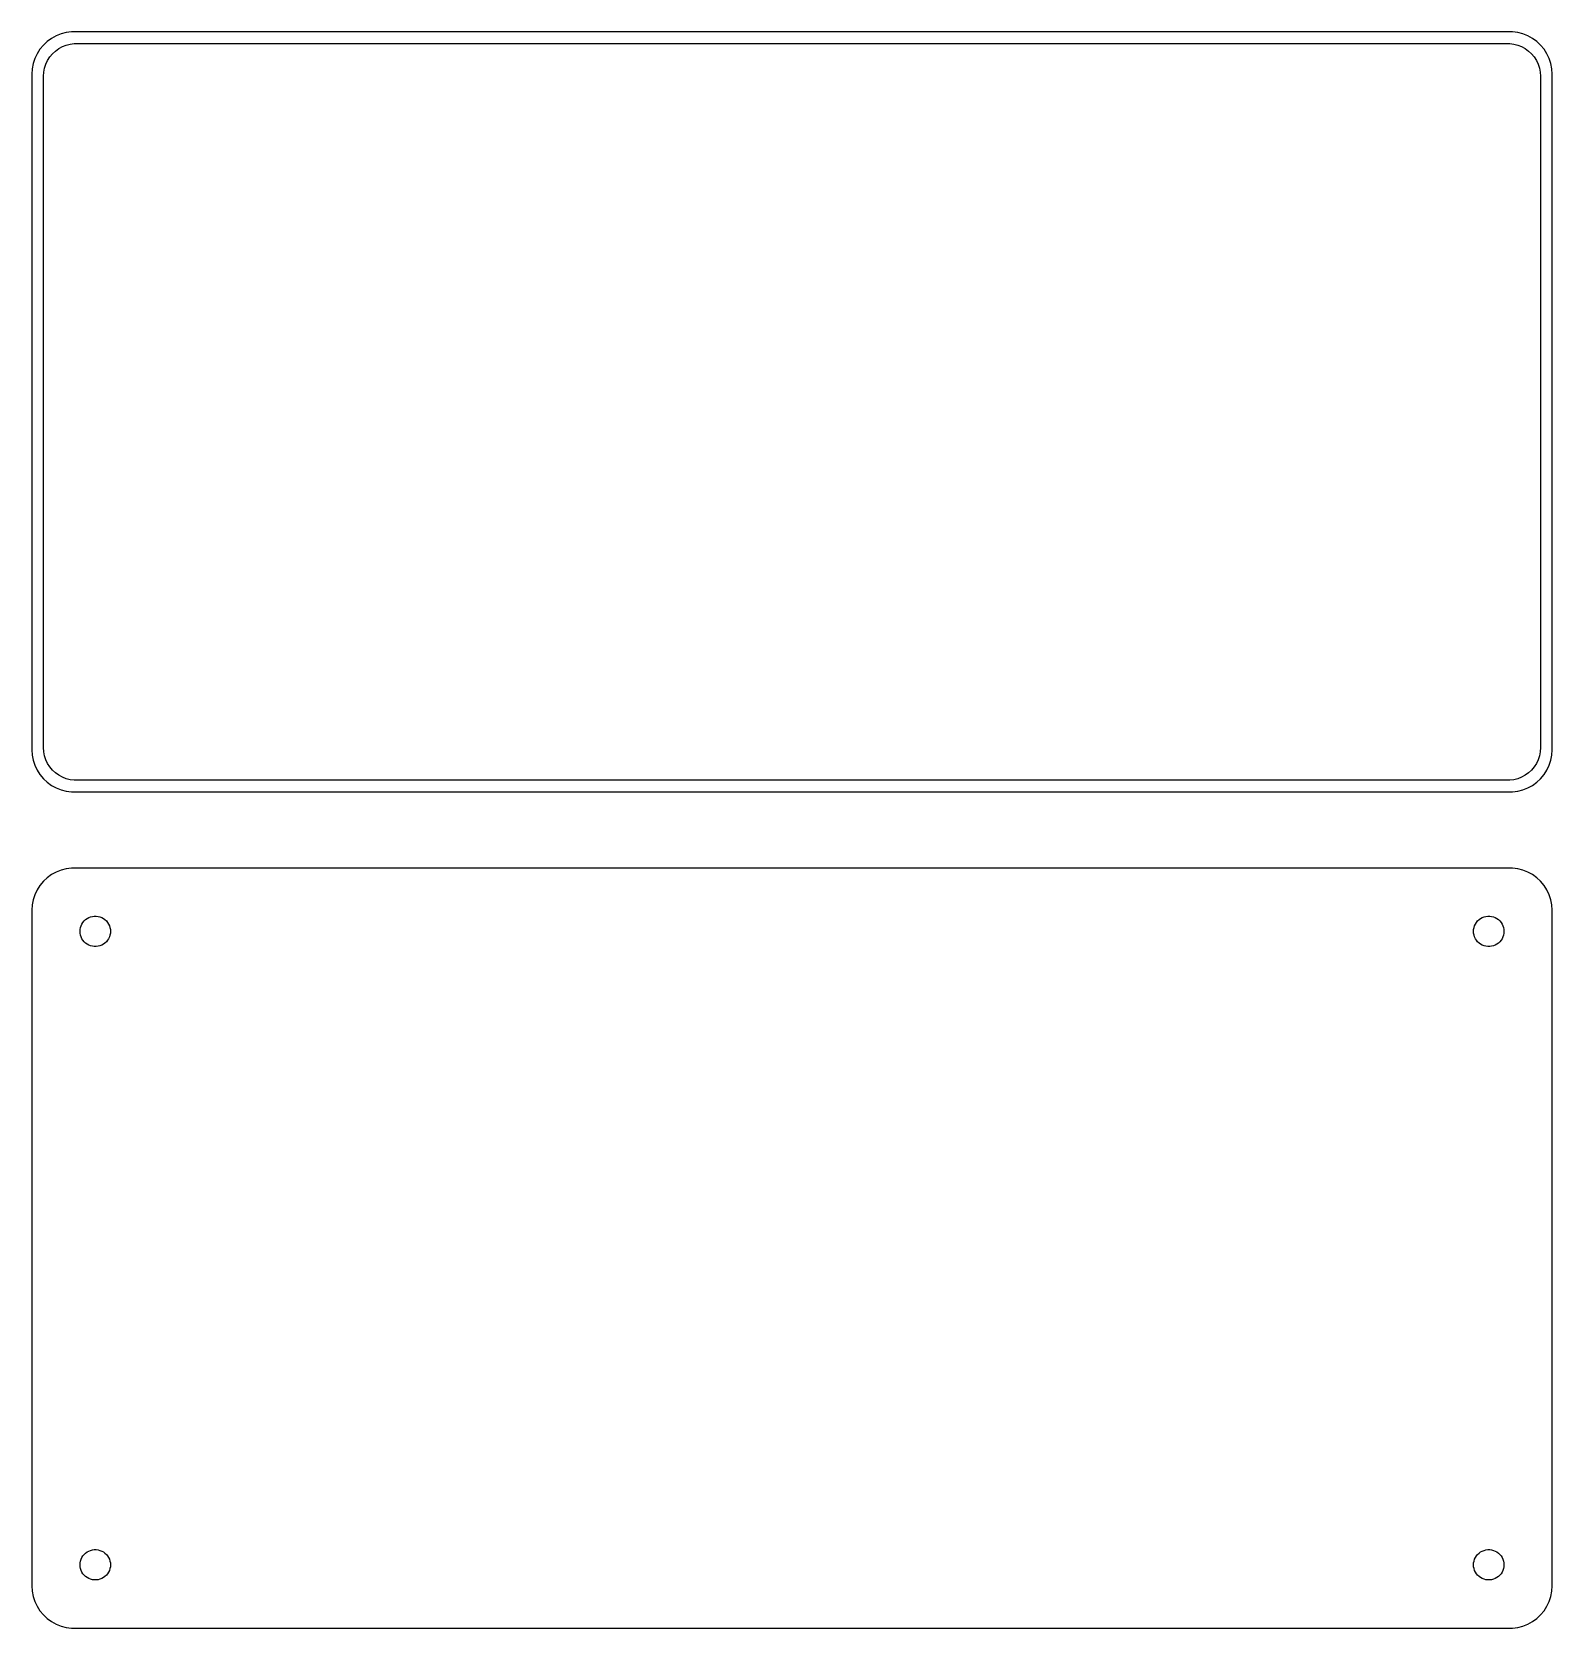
# Model space of a CAD drawing. Header units: metres. Extents: x -90 to 90, y 54 to 243.
import ezdxf

# ---------------------------------------------------------------- set-up
doc = ezdxf.new("R2010")
doc.units = ezdxf.units.M

msp = doc.modelspace()

# ---------------------------------------------------------------- linework, layer by layer
for p, q in [((-87.6791, 242.222), (-88.1871, 241.853)), ((-87.1289, 242.524), (-87.6791, 242.222)), ((-86.5451, 242.755), (-87.1289, 242.524)), ((-85.9369, 242.911), (-86.5451, 242.755)), ((-85.3139, 242.99), (-85.9369, 242.911)), ((85.3139, 242.99), (-85.3139, 242.99)), ((85.9369, 242.911), (85.3139, 242.99)), ((86.5451, 242.755), (85.9369, 242.911)), ((87.1289, 242.524), (86.5451, 242.755)), ((87.6791, 242.222), (87.1289, 242.524)), ((88.1871, 241.853), (87.6791, 242.222)), ((-89.3815, 240.409), (-89.6489, 239.841)), ((-89.0451, 240.939), (-89.3815, 240.409)), ((-88.6448, 241.423), (-89.0451, 240.939)), ((-88.1871, 241.853), (-88.6448, 241.423)), ((-88.1408, 239.614), (-87.8805, 240.024)), ((-87.8805, 240.024), (-87.5707, 240.399)), ((-87.5707, 240.399), (-87.2165, 240.731)), ((-87.2165, 240.731), (-86.8234, 241.017)), ((-86.8234, 241.017), (-86.3975, 241.251)), ((-86.3975, 241.251), (-85.9457, 241.43)), ((-85.9457, 241.43), (-85.4751, 241.551)), ((-85.4751, 241.551), (-84.993, 241.612)), ((-84.993, 241.612), (84.993, 241.612)), ((84.993, 241.612), (85.4751, 241.551)), ((85.4751, 241.551), (85.9457, 241.43)), ((85.9457, 241.43), (86.3975, 241.251)), ((86.3975, 241.251), (86.8234, 241.017)), ((86.8234, 241.017), (87.2165, 240.731)), ((87.2165, 240.731), (87.5707, 240.399)), ((87.5707, 240.399), (87.8805, 240.024)), ((87.8805, 240.024), (88.1408, 239.614)), ((88.6448, 241.423), (88.1871, 241.853)), ((89.0451, 240.939), (88.6448, 241.423)), ((89.3815, 240.409), (89.0451, 240.939)), ((89.6489, 239.841), (89.3815, 240.409)), ((-89.9606, 238.627), (-90, 238)), ((-89.8429, 239.243), (-89.9606, 238.627)), ((-89.6489, 239.841), (-89.8429, 239.243)), ((-88.6195, 237.75), (-88.589, 238.235)), ((-88.589, 238.235), (-88.4979, 238.712)), ((-88.4979, 238.712), (-88.3477, 239.174)), ((-88.3477, 239.174), (-88.1408, 239.614)), ((88.1408, 239.614), (88.3477, 239.174)), ((88.3477, 239.174), (88.4979, 238.712)), ((88.4979, 238.712), (88.589, 238.235)), ((88.589, 238.235), (88.6195, 237.75)), ((89.8429, 239.243), (89.6489, 239.841)), ((89.9606, 238.627), (89.8429, 239.243)), ((90, 238), (89.9606, 238.627)), ((-90, 238), (-90, 158)), ((-88.6195, 158.25), (-88.6195, 237.75)), ((88.6195, 237.75), (88.6195, 158.25)), ((90, 158), (90, 238)), ((-90, 158), (-89.9606, 157.373)), ((-89.9606, 157.373), (-89.8429, 156.757)), ((-88.589, 157.765), (-88.6195, 158.25)), ((-88.4979, 157.288), (-88.589, 157.765)), ((-88.3477, 156.826), (-88.4979, 157.288)), ((88.4979, 157.288), (88.3477, 156.826)), ((88.589, 157.765), (88.4979, 157.288)), ((88.6195, 158.25), (88.589, 157.765)), ((89.8429, 156.757), (89.9606, 157.373)), ((89.9606, 157.373), (90, 158)), ((-89.8429, 156.757), (-89.6489, 156.159)), ((-89.6489, 156.159), (-89.3815, 155.591)), ((-89.3815, 155.591), (-89.0451, 155.061)), ((-89.0451, 155.061), (-88.6448, 154.577)), ((-88.1408, 156.386), (-88.3477, 156.826)), ((-87.8805, 155.976), (-88.1408, 156.386)), ((-87.5707, 155.601), (-87.8805, 155.976)), ((-87.2165, 155.269), (-87.5707, 155.601)), ((-86.8234, 154.983), (-87.2165, 155.269)), ((-86.3975, 154.749), (-86.8234, 154.983)), ((86.8234, 154.983), (86.3975, 154.749)), ((87.2165, 155.269), (86.8234, 154.983)), ((87.5707, 155.601), (87.2165, 155.269)), ((87.8805, 155.976), (87.5707, 155.601)), ((88.1408, 156.386), (87.8805, 155.976)), ((88.3477, 156.826), (88.1408, 156.386)), ((88.6448, 154.577), (89.0451, 155.061)), ((89.0451, 155.061), (89.3815, 155.591)), ((89.3815, 155.591), (89.6489, 156.159)), ((89.6489, 156.159), (89.8429, 156.757)), ((-88.6448, 154.577), (-88.1871, 154.147)), ((-88.1871, 154.147), (-87.6791, 153.778)), ((-87.6791, 153.778), (-87.1289, 153.476)), ((-87.1289, 153.476), (-86.5451, 153.245)), ((-86.5451, 153.245), (-85.9369, 153.089)), ((-85.9457, 154.57), (-86.3975, 154.749)), ((-85.4751, 154.449), (-85.9457, 154.57)), ((-85.9369, 153.089), (-85.3139, 153.01)), ((-84.993, 154.388), (-85.4751, 154.449)), ((84.993, 154.388), (-84.993, 154.388)), ((85.4751, 154.449), (84.993, 154.388)), ((85.3139, 153.01), (85.9369, 153.089)), ((85.9457, 154.57), (85.4751, 154.449)), ((85.9369, 153.089), (86.5451, 153.245)), ((86.3975, 154.749), (85.9457, 154.57)), ((86.5451, 153.245), (87.1289, 153.476)), ((87.1289, 153.476), (87.6791, 153.778)), ((87.6791, 153.778), (88.1871, 154.147)), ((88.1871, 154.147), (88.6448, 154.577)), ((-85.3139, 153.01), (85.3139, 153.01)), ((-86.5451, 143.755), (-87.1289, 143.524)), ((-85.9369, 143.911), (-86.5451, 143.755)), ((-85.3139, 143.99), (-85.9369, 143.911)), ((85.3139, 143.99), (-85.3139, 143.99)), ((85.9369, 143.911), (85.3139, 143.99)), ((86.5451, 143.755), (85.9369, 143.911)), ((87.1289, 143.524), (86.5451, 143.755)), ((-89.0451, 141.939), (-89.3815, 141.409)), ((-88.6448, 142.423), (-89.0451, 141.939)), ((-88.1871, 142.853), (-88.6448, 142.423)), ((-87.6791, 143.222), (-88.1871, 142.853)), ((-87.1289, 143.524), (-87.6791, 143.222)), ((87.6791, 143.222), (87.1289, 143.524)), ((88.1871, 142.853), (87.6791, 143.222)), ((88.6448, 142.423), (88.1871, 142.853)), ((89.0451, 141.939), (88.6448, 142.423)), ((89.3815, 141.409), (89.0451, 141.939)), ((-89.8429, 140.243), (-89.9606, 139.627)), ((-89.6489, 140.841), (-89.8429, 140.243)), ((-89.3815, 141.409), (-89.6489, 140.841)), ((89.6489, 140.841), (89.3815, 141.409)), ((89.8429, 140.243), (89.6489, 140.841)), ((89.9606, 139.627), (89.8429, 140.243)), ((-89.9606, 139.627), (-90, 139)), ((-90, 139), (-90, 59)), ((-83.6474, 137.887), (-83.4645, 138.02)), ((-83.4645, 138.02), (-83.2664, 138.129)), ((-83.2664, 138.129), (-83.0562, 138.212)), ((-83.0562, 138.212), (-82.8373, 138.268)), ((-82.8373, 138.268), (-82.613, 138.296)), ((-82.613, 138.296), (-82.387, 138.296)), ((-82.387, 138.296), (-82.1627, 138.268)), ((-82.1627, 138.268), (-81.9438, 138.212)), ((-81.9438, 138.212), (-81.7336, 138.129)), ((-81.7336, 138.129), (-81.5355, 138.02)), ((-81.5355, 138.02), (-81.3526, 137.887)), ((81.3526, 137.887), (81.5355, 138.02)), ((81.5355, 138.02), (81.7336, 138.129)), ((81.7336, 138.129), (81.9438, 138.212)), ((81.9438, 138.212), (82.1627, 138.268)), ((82.1627, 138.268), (82.387, 138.296)), ((82.387, 138.296), (82.613, 138.296)), ((82.613, 138.296), (82.8373, 138.268)), ((82.8373, 138.268), (83.0562, 138.212)), ((83.0562, 138.212), (83.2664, 138.129)), ((83.2664, 138.129), (83.4645, 138.02)), ((83.4645, 138.02), (83.6474, 137.887)), ((90, 139), (89.9606, 139.627)), ((90, 59), (90, 139)), ((-84.3, 136.5), (-84.2858, 136.726)), ((-84.2858, 136.274), (-84.3, 136.5)), ((-84.2858, 136.726), (-84.2434, 136.948)), ((-84.2434, 136.052), (-84.2858, 136.274)), ((-84.2434, 136.948), (-84.1736, 137.163)), ((-84.1736, 137.163), (-84.0773, 137.367)), ((-84.0773, 137.367), (-83.9562, 137.558)), ((-83.9562, 137.558), (-83.8121, 137.732)), ((-83.8121, 137.732), (-83.6474, 137.887)), ((-81.3526, 137.887), (-81.1879, 137.732)), ((-81.1879, 137.732), (-81.0438, 137.558)), ((-81.0438, 137.558), (-80.9226, 137.367)), ((-80.9226, 137.367), (-80.8264, 137.163)), ((-80.8264, 137.163), (-80.7565, 136.948)), ((-80.7565, 136.948), (-80.7142, 136.726)), ((-80.7142, 136.274), (-80.7565, 136.052)), ((-80.7142, 136.726), (-80.7, 136.5)), ((-80.7, 136.5), (-80.7142, 136.274)), ((80.7, 136.5), (80.7142, 136.726)), ((80.7142, 136.274), (80.7, 136.5)), ((80.7142, 136.726), (80.7565, 136.948)), ((80.7565, 136.052), (80.7142, 136.274)), ((80.7565, 136.948), (80.8264, 137.163)), ((80.8264, 137.163), (80.9226, 137.367)), ((80.9226, 137.367), (81.0438, 137.558)), ((81.0438, 137.558), (81.1879, 137.732)), ((81.1879, 137.732), (81.3526, 137.887)), ((83.6474, 137.887), (83.8121, 137.732)), ((83.8121, 137.732), (83.9562, 137.558)), ((83.9562, 137.558), (84.0773, 137.367)), ((84.0773, 137.367), (84.1736, 137.163)), ((84.1736, 137.163), (84.2434, 136.948)), ((84.2434, 136.948), (84.2858, 136.726)), ((84.2858, 136.274), (84.2434, 136.052)), ((84.2858, 136.726), (84.3, 136.5)), ((84.3, 136.5), (84.2858, 136.274)), ((-84.1736, 135.837), (-84.2434, 136.052)), ((-84.0773, 135.633), (-84.1736, 135.837)), ((-83.9562, 135.442), (-84.0773, 135.633)), ((-83.8121, 135.268), (-83.9562, 135.442)), ((-83.6474, 135.113), (-83.8121, 135.268)), ((-83.4645, 134.98), (-83.6474, 135.113)), ((-83.2664, 134.871), (-83.4645, 134.98)), ((-83.0562, 134.788), (-83.2664, 134.871)), ((-82.8373, 134.732), (-83.0562, 134.788)), ((-82.613, 134.704), (-82.8373, 134.732)), ((-82.387, 134.704), (-82.613, 134.704)), ((-82.1627, 134.732), (-82.387, 134.704)), ((-81.9438, 134.788), (-82.1627, 134.732)), ((-81.7336, 134.871), (-81.9438, 134.788)), ((-81.5355, 134.98), (-81.7336, 134.871)), ((-81.3526, 135.113), (-81.5355, 134.98)), ((-81.1879, 135.268), (-81.3526, 135.113)), ((-81.0438, 135.442), (-81.1879, 135.268)), ((-80.9226, 135.633), (-81.0438, 135.442)), ((-80.8264, 135.837), (-80.9226, 135.633)), ((-80.7565, 136.052), (-80.8264, 135.837)), ((80.8264, 135.837), (80.7565, 136.052)), ((80.9226, 135.633), (80.8264, 135.837)), ((81.0438, 135.442), (80.9226, 135.633)), ((81.1879, 135.268), (81.0438, 135.442)), ((81.3526, 135.113), (81.1879, 135.268)), ((81.5355, 134.98), (81.3526, 135.113)), ((81.7336, 134.871), (81.5355, 134.98)), ((81.9438, 134.788), (81.7336, 134.871)), ((82.1627, 134.732), (81.9438, 134.788)), ((82.387, 134.704), (82.1627, 134.732)), ((82.613, 134.704), (82.387, 134.704)), ((82.8373, 134.732), (82.613, 134.704)), ((83.0562, 134.788), (82.8373, 134.732)), ((83.2664, 134.871), (83.0562, 134.788)), ((83.4645, 134.98), (83.2664, 134.871)), ((83.6474, 135.113), (83.4645, 134.98)), ((83.8121, 135.268), (83.6474, 135.113)), ((83.9562, 135.442), (83.8121, 135.268)), ((84.0773, 135.633), (83.9562, 135.442)), ((84.1736, 135.837), (84.0773, 135.633)), ((84.2434, 136.052), (84.1736, 135.837)), ((-84.1736, 62.1626), (-84.0773, 62.3672)), ((-84.0773, 62.3672), (-83.9562, 62.558)), ((-83.9562, 62.558), (-83.8121, 62.7322)), ((-83.8121, 62.7322), (-83.6474, 62.8869)), ((-83.6474, 62.8869), (-83.4645, 63.0198)), ((-83.4645, 63.0198), (-83.2664, 63.1287)), ((-83.2664, 63.1287), (-83.0562, 63.2119)), ((-83.0562, 63.2119), (-82.8373, 63.2681)), ((-82.8373, 63.2681), (-82.613, 63.2964)), ((-82.613, 63.2964), (-82.387, 63.2964)), ((-82.387, 63.2964), (-82.1627, 63.2681)), ((-82.1627, 63.2681), (-81.9438, 63.2119)), ((-81.9438, 63.2119), (-81.7336, 63.1287)), ((-81.7336, 63.1287), (-81.5355, 63.0198)), ((-81.5355, 63.0198), (-81.3526, 62.8869)), ((-81.3526, 62.8869), (-81.1879, 62.7322)), ((-81.1879, 62.7322), (-81.0438, 62.558)), ((-81.0438, 62.558), (-80.9226, 62.3672)), ((-80.9226, 62.3672), (-80.8264, 62.1626)), ((80.8264, 62.1626), (80.9226, 62.3672)), ((80.9226, 62.3672), (81.0438, 62.558)), ((81.0438, 62.558), (81.1879, 62.7322)), ((81.1879, 62.7322), (81.3526, 62.8869)), ((81.3526, 62.8869), (81.5355, 63.0198)), ((81.5355, 63.0198), (81.7336, 63.1287)), ((81.7336, 63.1287), (81.9438, 63.2119)), ((81.9438, 63.2119), (82.1627, 63.2681)), ((82.1627, 63.2681), (82.387, 63.2964)), ((82.387, 63.2964), (82.613, 63.2964)), ((82.613, 63.2964), (82.8373, 63.2681)), ((82.8373, 63.2681), (83.0562, 63.2119)), ((83.0562, 63.2119), (83.2664, 63.1287)), ((83.2664, 63.1287), (83.4645, 63.0198)), ((83.4645, 63.0198), (83.6474, 62.8869)), ((83.6474, 62.8869), (83.8121, 62.7322)), ((83.8121, 62.7322), (83.9562, 62.558)), ((83.9562, 62.558), (84.0773, 62.3672)), ((84.0773, 62.3672), (84.1736, 62.1626)), ((-84.3, 61.5), (-84.2858, 61.7256)), ((-84.2858, 61.2744), (-84.3, 61.5)), ((-84.2858, 61.7256), (-84.2434, 61.9476)), ((-84.2434, 61.0524), (-84.2858, 61.2744)), ((-84.2434, 61.9476), (-84.1736, 62.1626)), ((-84.1736, 60.8374), (-84.2434, 61.0524)), ((-84.0773, 60.6328), (-84.1736, 60.8374)), ((-83.9562, 60.442), (-84.0773, 60.6328)), ((-80.9226, 60.6328), (-81.0438, 60.442)), ((-80.8264, 60.8374), (-80.9226, 60.6328)), ((-80.8264, 62.1626), (-80.7565, 61.9476)), ((-80.7565, 61.0524), (-80.8264, 60.8374)), ((-80.7565, 61.9476), (-80.7142, 61.7256)), ((-80.7142, 61.2744), (-80.7565, 61.0524)), ((-80.7142, 61.7256), (-80.7, 61.5)), ((-80.7, 61.5), (-80.7142, 61.2744)), ((80.7, 61.5), (80.7142, 61.7256)), ((80.7142, 61.2744), (80.7, 61.5)), ((80.7142, 61.7256), (80.7565, 61.9476)), ((80.7565, 61.0524), (80.7142, 61.2744)), ((80.7565, 61.9476), (80.8264, 62.1626)), ((80.8264, 60.8374), (80.7565, 61.0524)), ((80.9226, 60.6328), (80.8264, 60.8374)), ((81.0438, 60.442), (80.9226, 60.6328)), ((84.0773, 60.6328), (83.9562, 60.442)), ((84.1736, 60.8374), (84.0773, 60.6328)), ((84.1736, 62.1626), (84.2434, 61.9476)), ((84.2434, 61.0524), (84.1736, 60.8374)), ((84.2434, 61.9476), (84.2858, 61.7256)), ((84.2858, 61.2744), (84.2434, 61.0524)), ((84.2858, 61.7256), (84.3, 61.5)), ((84.3, 61.5), (84.2858, 61.2744)), ((-90, 59), (-89.9606, 58.3733)), ((-83.8121, 60.2678), (-83.9562, 60.442)), ((-83.6474, 60.1131), (-83.8121, 60.2678)), ((-83.4645, 59.9802), (-83.6474, 60.1131)), ((-83.2664, 59.8713), (-83.4645, 59.9802)), ((-83.0562, 59.7881), (-83.2664, 59.8713)), ((-82.8373, 59.7319), (-83.0562, 59.7881)), ((-82.613, 59.7036), (-82.8373, 59.7319)), ((-82.387, 59.7036), (-82.613, 59.7036)), ((-82.1627, 59.7319), (-82.387, 59.7036)), ((-81.9438, 59.7881), (-82.1627, 59.7319)), ((-81.7336, 59.8713), (-81.9438, 59.7881)), ((-81.5355, 59.9802), (-81.7336, 59.8713)), ((-81.3526, 60.1131), (-81.5355, 59.9802)), ((-81.1879, 60.2678), (-81.3526, 60.1131)), ((-81.0438, 60.442), (-81.1879, 60.2678)), ((81.1879, 60.2678), (81.0438, 60.442)), ((81.3526, 60.1131), (81.1879, 60.2678)), ((81.5355, 59.9802), (81.3526, 60.1131)), ((81.7336, 59.8713), (81.5355, 59.9802)), ((81.9438, 59.7881), (81.7336, 59.8713)), ((82.1627, 59.7319), (81.9438, 59.7881)), ((82.387, 59.7036), (82.1627, 59.7319)), ((82.613, 59.7036), (82.387, 59.7036)), ((82.8373, 59.7319), (82.613, 59.7036)), ((83.0562, 59.7881), (82.8373, 59.7319)), ((83.2664, 59.8713), (83.0562, 59.7881)), ((83.4645, 59.9802), (83.2664, 59.8713)), ((83.6474, 60.1131), (83.4645, 59.9802)), ((83.8121, 60.2678), (83.6474, 60.1131)), ((83.9562, 60.442), (83.8121, 60.2678)), ((89.9606, 58.3733), (90, 59)), ((-89.9606, 58.3733), (-89.8429, 57.7566)), ((-89.8429, 57.7566), (-89.6489, 57.1594)), ((-89.6489, 57.1594), (-89.3815, 56.5912)), ((89.3815, 56.5912), (89.6489, 57.1594)), ((89.6489, 57.1594), (89.8429, 57.7566)), ((89.8429, 57.7566), (89.9606, 58.3733)), ((-89.3815, 56.5912), (-89.0451, 56.0611)), ((-89.0451, 56.0611), (-88.6448, 55.5773)), ((-88.6448, 55.5773), (-88.1871, 55.1474)), ((-88.1871, 55.1474), (-87.6791, 54.7784)), ((87.6791, 54.7784), (88.1871, 55.1474)), ((88.1871, 55.1474), (88.6448, 55.5773)), ((88.6448, 55.5773), (89.0451, 56.0611)), ((89.0451, 56.0611), (89.3815, 56.5912)), ((-87.6791, 54.7784), (-87.1289, 54.4759)), ((-87.1289, 54.4759), (-86.5451, 54.2447)), ((-86.5451, 54.2447), (-85.9369, 54.0886)), ((-85.9369, 54.0886), (-85.3139, 54.0099)), ((-85.3139, 54.0099), (85.3139, 54.0099)), ((85.3139, 54.0099), (85.9369, 54.0886)), ((85.9369, 54.0886), (86.5451, 54.2447)), ((86.5451, 54.2447), (87.1289, 54.4759)), ((87.1289, 54.4759), (87.6791, 54.7784))]:
    msp.add_line(p, q)

doc.saveas('drawing.dxf')
